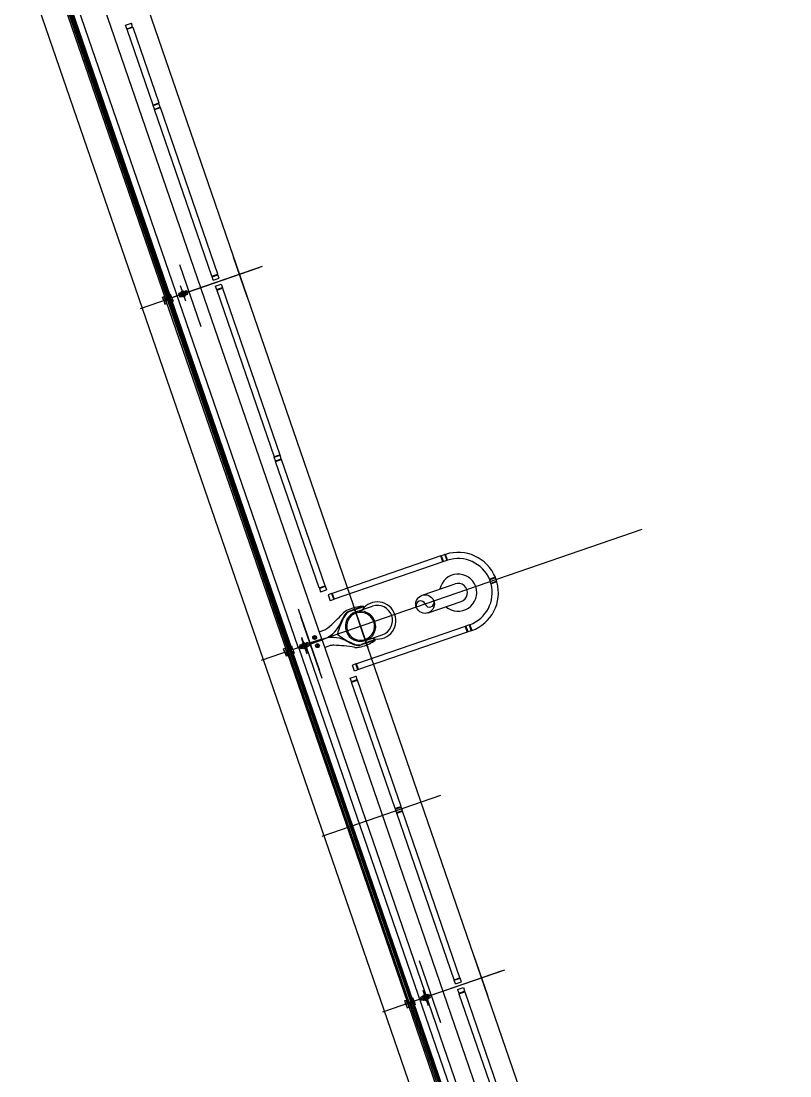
# Model space of a CAD drawing. Extents: x 809434 to 809707, y 818708 to 819364.
# Drawn here: x 809475.07 to 809481.27, y 819236.06 to 819244.57 of the extents above; entities that cross this region are included whole.
import ezdxf

# ---------------------------------------------------------------- set-up
doc = ezdxf.new("R2010")
doc.units = 0
for name, color, linetype in [('Level 2', 7, 'Continuous'), ('MAJ630__', 7, 'Continuous'), ('MAJ640__', 7, 'Continuous'), ('MAJ640__1', 7, 'Continuous'), ('MMH294_S', 7, 'Continuous')]:
    doc.layers.add(name, color=color, linetype=linetype)

msp = doc.modelspace()

# ---------------------------------------------------------------- linework, layer by layer
at = {"layer": 'Level 2'}
for p, q in [((809478.3049, 819239.9368), (809478.5713, 819240.0286)), ((809478.3537, 819239.795), (809478.6202, 819239.8867))]:
    msp.add_line(p, q, dxfattribs=at)
msp.add_circle((809478.3293, 819239.8659), 0.075, dxfattribs=at)
for centre, radius, start, end in [((809478.5957, 819239.9577), 0.075, 288.99964, 109.00049), ((809478.2938, 819239.8537), 0.0375, 19, 199), ((809478.3647, 819239.8781), 0.0375, 199, 19)]:
    msp.add_arc(centre, radius, start, end, dxfattribs=at)
at = {"layer": 'MAJ630__'}
for p, q in [((809477.4956, 819239.5841), (809475.5455, 819245.2478)), ((809475.2626, 819245.1478), (809476.2344, 819242.3254)), ((809475.3051, 819245.1624), (809476.277, 819242.34)), ((809475.0711, 819245.0897), (809478.9779, 819233.7435)), ((809476.2115, 819242.3413), (809476.2238, 819242.3455)), ((809476.2212, 819242.3129), (809476.2115, 819242.3413)), ((809476.2212, 819242.3129), (809476.2867, 819242.3355)), ((809476.2212, 819242.3129), (809476.2867, 819242.3355)), ((809476.2212, 819242.3129), (809476.231, 819242.2845)), ((809476.2311, 819242.3242), (809476.2238, 819242.3455)), ((809476.2311, 819242.3242), (809476.277, 819242.34)), ((809476.236, 819242.3101), (809476.2819, 819242.3259)), ((809476.236, 819242.3101), (809476.2433, 819242.2888)), ((809476.2393, 819242.3112), (809477.211, 819239.4891)), ((809476.2696, 819242.3613), (809476.277, 819242.3638)), ((809476.277, 819242.34), (809476.2696, 819242.3613)), ((809476.2867, 819242.3355), (809476.277, 819242.3638)), ((809476.2819, 819242.3259), (809476.2892, 819242.3046)), ((809476.2819, 819242.3258), (809477.2537, 819239.5035)), ((809476.2867, 819242.3355), (809476.2965, 819242.3071)), ((809476.2892, 819242.3046), (809476.2965, 819242.3071)), ((809476.231, 819242.2845), (809476.2433, 819242.2888)), ((809477.7695, 819239.8022), (809477.9047, 819239.8488)), ((809477.4989, 819239.5747), (809479.449, 819233.911)), ((809477.849, 819239.5715), (809477.9842, 819239.618)), ((809477.1882, 819239.5047), (809477.2005, 819239.509)), ((809477.1979, 819239.4764), (809477.1882, 819239.5047)), ((809477.1979, 819239.4764), (809477.2634, 819239.4989)), ((809477.1979, 819239.4764), (809477.2634, 819239.4989)), ((809477.2078, 819239.4877), (809477.2005, 819239.509)), ((809477.2078, 819239.4877), (809477.2537, 819239.5035)), ((809477.2127, 819239.4735), (809477.2586, 819239.4893)), ((809477.2463, 819239.5248), (809477.2537, 819239.5273)), ((809477.2537, 819239.5035), (809477.2463, 819239.5248)), ((809477.2634, 819239.4989), (809477.2537, 819239.5273)), ((809477.2586, 819239.4893), (809478.2304, 819236.6669)), ((809477.2586, 819239.4893), (809477.2659, 819239.468)), ((809477.2634, 819239.4989), (809477.2732, 819239.4705)), ((809477.1979, 819239.4764), (809477.2077, 819239.448)), ((809477.2077, 819239.448), (809477.22, 819239.4522)), ((809477.2127, 819239.4735), (809477.22, 819239.4522)), ((809477.216, 819239.4746), (809478.1878, 819236.6523)), ((809477.2659, 819239.468), (809477.2732, 819239.4705)), ((809478.2231, 819236.6882), (809478.2304, 819236.6907)), ((809478.2304, 819236.6669), (809478.2231, 819236.6882)), ((809478.2401, 819236.6624), (809478.2304, 819236.6907)), ((809478.1649, 819236.6682), (809478.1772, 819236.6724)), ((809478.1746, 819236.6398), (809478.1649, 819236.6682)), ((809478.1746, 819236.6398), (809478.2401, 819236.6624)), ((809478.1746, 819236.6398), (809478.2401, 819236.6624)), ((809478.1746, 819236.6398), (809478.1844, 819236.6114)), ((809478.1845, 819236.6511), (809478.1772, 819236.6724)), ((809478.1844, 819236.6114), (809478.1967, 819236.6157)), ((809478.1845, 819236.6511), (809478.2304, 819236.6669)), ((809478.1894, 819236.6369), (809478.2353, 819236.6527)), ((809478.1894, 819236.6369), (809478.1967, 819236.6157)), ((809478.1927, 819236.6381), (809479.1645, 819233.8157)), ((809478.2353, 819236.6527), (809479.2071, 819233.8304)), ((809478.2353, 819236.6527), (809478.2426, 819236.6315)), ((809478.2401, 819236.6624), (809478.2499, 819236.634)), ((809478.2426, 819236.6315), (809478.2499, 819236.634))]:
    msp.add_line(p, q, dxfattribs=at)
for points in [[(809477.8335, 819239.8476), (809477.8349, 819239.8436), (809477.7221, 819239.8048)], [(809477.4752, 819239.6432), (809477.5121, 819239.6559)], [(809477.9273, 819239.5751), (809477.9259, 819239.5791), (809477.8131, 819239.5403)], [(809477.5192, 819239.5156), (809477.556, 819239.5283)]]:
    msp.add_lwpolyline(points, dxfattribs=at)
for centre, radius, start, end in [((809478.5957, 819239.9577), 0.15, 229, 169), ((809477.7814, 819239.6631), 0.1724, 109.2751, 130.39607), ((809477.8445, 819239.5085), 0.3393, 91.86071, 110.70605), ((809477.9445, 819239.7334), 0.15, 19, 144.5771), ((809477.9445, 819239.7334), 0.122, 19, 109), ((809476.681, 819240.6994), 1.3402, 310.07845, 317.42579), ((809478.1688, 819239.4897), 0.5628, 149.96236, 166.36786), ((809477.6827, 819239.7792), 0.02, 130.39607, 137.42579), ((809477.7465, 819239.7338), 0.075, 109, 149.96236), ((809477.8092, 819239.6868), 0.122, 19, 199), ((809477.8092, 819239.6868), 0.112, 19, 199), ((809477.9445, 819239.7334), 0.15, 253.4229, 19), ((809477.9445, 819239.7334), 0.122, 289, 19), ((809477.4795, 819239.7505), 0.1, 289, 310.07845), ((809477.8092, 819239.6868), 0.122, 199, 19), ((809477.8092, 819239.6868), 0.112, 199, 19), ((809477.9712, 819240.0636), 0.5628, 231.63214, 248.03764), ((809477.7272, 819239.8491), 0.3393, 287.29394, 306.13928), ((809477.5886, 819239.4337), 0.1, 87.92155, 109), ((809477.5436, 819238.1943), 1.3402, 80.57421, 87.92155), ((809477.7887, 819239.6112), 0.075, 248.03764, 289), ((809477.7664, 819239.5362), 0.02, 260.57421, 267.60393), ((809477.7727, 819239.6884), 0.1724, 267.60393, 288.72489)]:
    msp.add_arc(centre, radius, start, end, dxfattribs=at)
at = {"layer": 'MAJ640__'}
for p, q in [((809475.2742, 819245.1517), (809476.246, 819242.3294)), ((809475.2855, 819245.1556), (809476.2573, 819242.3333)), ((809475.295, 819245.1589), (809476.2668, 819242.3365)), ((809475.2957, 819245.1591), (809476.2675, 819242.3368)), ((809477.3065, 819239.519), (809475.3564, 819245.1827)), ((809476.3515, 819242.3749), (809476.3954, 819242.3901)), ((809476.3912, 819242.3807), (809476.3604, 819242.3701)), ((809476.383, 819242.39), (809476.3613, 819242.3825)), ((809476.3619, 819242.3838), (809476.3613, 819242.3825)), ((809476.3613, 819242.3825), (809476.3622, 819242.3797)), ((809476.3619, 819242.3838), (809476.3817, 819242.3907)), ((809476.384, 819242.3872), (809476.3622, 819242.3797)), ((809476.3646, 819242.3805), (809476.3643, 819242.3799)), ((809476.3645, 819242.3794), (809476.3643, 819242.3799)), ((809476.3816, 819242.3864), (809476.3823, 819242.3861)), ((809476.3817, 819242.3907), (809476.383, 819242.39)), ((809476.3824, 819242.3856), (809476.3823, 819242.3861)), ((809476.383, 819242.39), (809476.384, 819242.3872)), ((809476.3989, 819242.3834), (809476.3914, 819242.3807)), ((809476.4069, 819242.3927), (809476.3965, 819242.3891)), ((809476.4167, 819242.3644), (809476.4069, 819242.3927)), ((809476.2509, 819242.3152), (809477.2227, 819239.4928)), ((809476.2622, 819242.3191), (809477.234, 819239.4967)), ((809476.2717, 819242.3223), (809477.2435, 819239.5)), ((809476.2724, 819242.3226), (809477.2442, 819239.5002)), ((809476.3512, 819242.3735), (809476.3408, 819242.3699)), ((809476.3408, 819242.3699), (809476.3505, 819242.3416)), ((809476.3609, 819242.3452), (809476.3505, 819242.3416)), ((809476.3528, 819242.3675), (809476.3604, 819242.3701)), ((809476.3969, 819242.3641), (809476.3661, 819242.3535)), ((809476.3735, 819242.3471), (809476.3952, 819242.3546)), ((809476.3735, 819242.3471), (809476.3745, 819242.3443)), ((809476.3745, 819242.3443), (809476.3962, 819242.3517)), ((809476.3757, 819242.3436), (809476.3745, 819242.3443)), ((809476.3754, 819242.3477), (809476.375, 819242.3487)), ((809476.3956, 819242.3505), (809476.3757, 819242.3436)), ((809476.3933, 819242.3539), (809476.393, 819242.3549)), ((809476.3952, 819242.3546), (809476.3962, 819242.3517)), ((809476.3956, 819242.3505), (809476.3962, 819242.3517)), ((809476.3971, 819242.3642), (809476.4046, 819242.3668)), ((809476.4063, 819242.3608), (809476.4167, 819242.3644)), ((809477.4956, 819239.5841), (809477.3869, 819239.5467)), ((809477.4989, 819239.5747), (809477.3901, 819239.5373)), ((809477.2484, 819239.4858), (809478.2202, 819236.6634)), ((809477.2491, 819239.486), (809478.2209, 819236.6637)), ((809477.3065, 819239.519), (809477.3207, 819239.5239)), ((809477.3098, 819239.5096), (809477.324, 819239.5145)), ((809477.3098, 819239.5096), (809479.2599, 819233.8459)), ((809477.3279, 819239.537), (809477.3175, 819239.5334)), ((809477.3175, 819239.5334), (809477.3207, 819239.5239)), ((809477.3272, 819239.505), (809477.324, 819239.5145)), ((809477.3376, 819239.5086), (809477.3272, 819239.505)), ((809477.3282, 819239.5384), (809477.3721, 819239.5535)), ((809477.3295, 819239.5309), (809477.3371, 819239.5335)), ((809477.3352, 819239.5144), (809477.3428, 819239.517)), ((809477.3679, 819239.5441), (809477.3371, 819239.5335)), ((809477.3597, 819239.5535), (809477.338, 819239.546)), ((809477.3386, 819239.5473), (809477.338, 819239.546)), ((809477.338, 819239.546), (809477.339, 819239.5432)), ((809477.3386, 819239.5473), (809477.3585, 819239.5541)), ((809477.3387, 819239.5077), (809477.3827, 819239.5228)), ((809477.3607, 819239.5506), (809477.339, 819239.5432)), ((809477.3413, 819239.544), (809477.341, 819239.5433)), ((809477.3412, 819239.5429), (809477.341, 819239.5433)), ((809477.3736, 819239.5276), (809477.3428, 819239.517)), ((809477.3719, 819239.518), (809477.3502, 819239.5105)), ((809477.3512, 819239.5077), (809477.3502, 819239.5105)), ((809477.3729, 819239.5152), (809477.3512, 819239.5077)), ((809477.3524, 819239.5071), (809477.3512, 819239.5077)), ((809477.3517, 819239.5121), (809477.3519, 819239.5117)), ((809477.3525, 819239.5113), (809477.3519, 819239.5117)), ((809477.3524, 819239.5071), (809477.3723, 819239.5139)), ((809477.3583, 819239.5498), (809477.359, 819239.5495)), ((809477.3585, 819239.5541), (809477.3597, 819239.5535)), ((809477.3591, 819239.549), (809477.359, 819239.5495)), ((809477.3597, 819239.5535), (809477.3607, 819239.5506)), ((809477.3757, 819239.5468), (809477.3681, 819239.5442)), ((809477.3696, 819239.5172), (809477.3699, 819239.5178)), ((809477.3697, 819239.5183), (809477.3699, 819239.5178)), ((809477.3729, 819239.5152), (809477.3719, 819239.518)), ((809477.3723, 819239.5139), (809477.3729, 819239.5152)), ((809477.3836, 819239.5562), (809477.3732, 819239.5526)), ((809477.3813, 819239.5303), (809477.3738, 819239.5276)), ((809477.3934, 819239.5278), (809477.383, 819239.5242)), ((809477.3869, 819239.5467), (809477.3836, 819239.5562)), ((809477.3901, 819239.5373), (809477.3934, 819239.5278)), ((809477.2276, 819239.4786), (809478.1994, 819236.6563)), ((809477.2389, 819239.4825), (809478.2107, 819236.6602)), ((809478.3046, 819236.7004), (809478.2942, 819236.6968)), ((809478.3039, 819236.6685), (809478.2942, 819236.6968)), ((809478.3119, 819236.6778), (809478.3195, 819236.6804)), ((809478.3446, 819236.7076), (809478.3138, 819236.697)), ((809478.3147, 819236.7094), (809478.3364, 819236.7169)), ((809478.3153, 819236.7107), (809478.3147, 819236.7094)), ((809478.3157, 819236.7066), (809478.3147, 819236.7094)), ((809478.3352, 819236.7175), (809478.3153, 819236.7107)), ((809478.3154, 819236.6711), (809478.3594, 819236.6862)), ((809478.3157, 819236.7066), (809478.3374, 819236.7141)), ((809478.3175, 819236.7073), (809478.3179, 819236.7063)), ((809478.3503, 819236.691), (809478.3195, 819236.6804)), ((809478.3486, 819236.6815), (809478.3269, 819236.674)), ((809478.3496, 819236.6786), (809478.3279, 819236.6711)), ((809478.3352, 819236.7175), (809478.3364, 819236.7169)), ((809478.3355, 819236.7134), (809478.3358, 819236.7125)), ((809478.3374, 819236.7141), (809478.3364, 819236.7169)), ((809478.3448, 819236.7076), (809478.3524, 819236.7102)), ((809478.3463, 819236.6807), (809478.3466, 819236.6813)), ((809478.3464, 819236.6818), (809478.3466, 819236.6813)), ((809478.3496, 819236.6786), (809478.3486, 819236.6815)), ((809478.349, 819236.6774), (809478.3496, 819236.6786)), ((809478.3499, 819236.716), (809478.3603, 819236.7196)), ((809478.3581, 819236.6937), (809478.3505, 819236.6911)), ((809478.3701, 819236.6912), (809478.3597, 819236.6877)), ((809478.3603, 819236.7196), (809478.3701, 819236.6912)), ((809478.2043, 819236.6421), (809479.1761, 819233.8197)), ((809478.2156, 819236.646), (809479.1875, 819233.8236)), ((809478.2251, 819236.6492), (809479.1969, 819233.8269)), ((809478.2258, 819236.6495), (809479.1976, 819233.8271)), ((809478.3144, 819236.672), (809478.3039, 819236.6685)), ((809478.3279, 819236.6711), (809478.3269, 819236.674)), ((809478.3291, 819236.6705), (809478.3279, 819236.6711)), ((809478.3285, 819236.6756), (809478.3286, 819236.6751)), ((809478.3293, 819236.6748), (809478.3286, 819236.6751)), ((809478.3291, 819236.6705), (809478.349, 819236.6774))]:
    msp.add_line(p, q, dxfattribs=at)
for points in [[(809476.406, 819242.3594), (809476.362, 819242.3442)], [(809477.8335, 819239.8476), (809477.7207, 819239.8087)], [(809477.9273, 819239.5751), (809477.8145, 819239.5363)], [(809478.3488, 819236.717), (809478.3049, 819236.7018)]]:
    msp.add_lwpolyline(points, dxfattribs=at)
for centre, radius in [((809476.3787, 819242.3671), 0.006), ((809477.4386, 819239.5962), 0.0155), ((809477.4386, 819239.5962), 0.0135), ((809477.4386, 819239.5962), 0.0042), ((809477.4614, 819239.53), 0.0155), ((809477.4614, 819239.53), 0.0135), ((809477.4614, 819239.53), 0.0042), ((809478.3321, 819236.694), 0.006)]:
    msp.add_circle(centre, radius, dxfattribs=at)
for centre, radius, start, end in [((809476.3787, 819242.3671), 0.0109, 101.1265, 116.87349), ((809476.3787, 819242.3671), 0.0095, 145.18264, 252.81736), ((809476.3787, 819242.3671), 0.0109, 281.1265, 296.87349), ((809476.3787, 819242.3671), 0.0095, 326.69488, 71.30512), ((809478.1688, 819239.4897), 0.567, 149.96236, 158.10407), ((809477.7465, 819239.7338), 0.0792, 109, 149.96236), ((809477.4349, 819239.8015), 0.2307, 285.67731, 333.23123), ((809477.6241, 819239.7086), 0.02, 326.67541, 338.10407), ((809477.5848, 819239.366), 0.2307, 64.76877, 112.32268), ((809477.5848, 819239.366), 0.2307, 105.67731, 112.32268), ((809477.4349, 819239.8015), 0.2307, 285.67731, 292.32268), ((809477.6767, 819239.5557), 0.02, 59.89592, 71.32459), ((809477.9712, 819240.0636), 0.567, 239.89592, 248.03764), ((809477.3554, 819239.5306), 0.0095, 145.18264, 199.00008), ((809477.3554, 819239.5306), 0.0095, 198.99991, 252.81736), ((809477.3554, 819239.5306), 0.006, 18.99986, 199.00013), ((809477.3554, 819239.5306), 0.006, 198.99986, 19.00013), ((809477.3554, 819239.5306), 0.0109, 101.1265, 116.87349), ((809477.3554, 819239.5306), 0.0109, 281.1265, 296.87349), ((809477.3554, 819239.5306), 0.0095, 18.99991, 71.30512), ((809477.3554, 819239.5306), 0.0095, 326.69488, 19.00008), ((809477.7887, 819239.6112), 0.0792, 248.03764, 289), ((809478.3321, 819236.694), 0.0095, 145.18264, 252.81736), ((809478.3321, 819236.694), 0.0109, 101.1265, 116.87349), ((809478.3321, 819236.694), 0.0109, 281.1265, 296.87349), ((809478.3321, 819236.694), 0.0095, 326.69488, 71.30512)]:
    msp.add_arc(centre, radius, start, end, dxfattribs=at)
for points, degree in [([(809476.3717, 819242.3737), (809476.3727, 819242.3752), (809476.3738, 819242.3769)], 2), ([(809476.3766, 819242.3779), (809476.3786, 819242.3772), (809476.3803, 819242.3766)], 2), ([(809476.3803, 819242.3766), (809476.3803, 819242.3766), (809476.3803, 819242.3766), (809476.3804, 819242.3766), (809476.3805, 819242.3766), (809476.3808, 819242.3765), (809476.381, 819242.3764), (809476.3814, 819242.3763), (809476.3816, 819242.3762), (809476.3818, 819242.3761)], 3), ([(809476.3914, 819242.3807), (809476.3913, 819242.3807), (809476.3913, 819242.3807), (809476.3912, 819242.3807)], 2), ([(809476.3914, 819242.3807), (809476.3914, 819242.3807), (809476.3914, 819242.3807), (809476.3914, 819242.3806), (809476.3915, 819242.3804), (809476.3917, 819242.3798), (809476.3919, 819242.3795), (809476.3926, 819242.3784), (809476.3931, 819242.3775), (809476.3941, 819242.3755), (809476.3946, 819242.3743), (809476.3955, 819242.372), (809476.3958, 819242.3709), (809476.3963, 819242.3686), (809476.3964, 819242.3676), (809476.3967, 819242.3661), (809476.3967, 819242.3655), (809476.3969, 819242.3648), (809476.3969, 819242.3646), (809476.397, 819242.3643), (809476.397, 819242.3642), (809476.3971, 819242.3642)], 3), ([(809476.3961, 819242.3897), (809476.3961, 819242.3897), (809476.396, 819242.3898), (809476.396, 819242.3898), (809476.3959, 819242.3899), (809476.3959, 819242.3899), (809476.3958, 819242.3899), (809476.3958, 819242.39), (809476.3958, 819242.39), (809476.3957, 819242.39), (809476.3957, 819242.39), (809476.3956, 819242.3901), (809476.3956, 819242.3901), (809476.3955, 819242.3901), (809476.3955, 819242.3901), (809476.3954, 819242.3901)], 3), ([(809476.3992, 819242.3843), (809476.3991, 819242.3846), (809476.399, 819242.385), (809476.3986, 819242.3858), (809476.3984, 819242.3862), (809476.3978, 819242.3872), (809476.3975, 819242.3877), (809476.3968, 819242.3887), (809476.3965, 819242.3892), (809476.3961, 819242.3897)], 3), ([(809476.3989, 819242.3834), (809476.3989, 819242.3834), (809476.3989, 819242.3834), (809476.399, 819242.3834), (809476.399, 819242.3834), (809476.3991, 819242.3834), (809476.3991, 819242.3835), (809476.3992, 819242.3835), (809476.3993, 819242.3836), (809476.3993, 819242.3837), (809476.3993, 819242.3838), (809476.3994, 819242.384), (809476.3993, 819242.384), (809476.3993, 819242.3841)], 3), ([(809476.3992, 819242.3843), (809476.3993, 819242.3843), (809476.3993, 819242.3843), (809476.3993, 819242.3842), (809476.3993, 819242.3842), (809476.3993, 819242.3842), (809476.3993, 819242.3841), (809476.3993, 819242.3841)], 3), ([(809476.3515, 819242.3749), (809476.3514, 819242.3749), (809476.3514, 819242.3749), (809476.3513, 819242.3748), (809476.3513, 819242.3748), (809476.3513, 819242.3747), (809476.3513, 819242.3747), (809476.3512, 819242.3746), (809476.3512, 819242.3746), (809476.3512, 819242.3745), (809476.3512, 819242.3745), (809476.3512, 819242.3744), (809476.3512, 819242.3744), (809476.3512, 819242.3743), (809476.3512, 819242.3742), (809476.3512, 819242.3742)], 3), ([(809476.3512, 819242.3742), (809476.3512, 819242.3736), (809476.3512, 819242.373), (809476.3513, 819242.3718), (809476.3513, 819242.3712), (809476.3515, 819242.3701), (809476.3516, 819242.3696), (809476.3518, 819242.3687), (809476.3519, 819242.3684), (809476.352, 819242.368)], 3), ([(809476.3521, 819242.3678), (809476.3521, 819242.3679), (809476.3521, 819242.3679), (809476.352, 819242.3679), (809476.352, 819242.3679), (809476.352, 819242.368), (809476.352, 819242.368), (809476.352, 819242.368)], 3), ([(809476.3521, 819242.3678), (809476.3521, 819242.3678), (809476.3521, 819242.3678), (809476.3521, 819242.3677), (809476.3522, 819242.3676), (809476.3523, 819242.3675), (809476.3524, 819242.3675), (809476.3525, 819242.3675), (809476.3526, 819242.3674), (809476.3527, 819242.3674), (809476.3528, 819242.3675), (809476.3528, 819242.3675), (809476.3528, 819242.3675), (809476.3528, 819242.3675)], 3), ([(809476.3585, 819242.3509), (809476.3585, 819242.3509), (809476.3585, 819242.3509), (809476.3585, 819242.3509), (809476.3584, 819242.3509), (809476.3584, 819242.3509), (809476.3583, 819242.3508), (809476.3583, 819242.3508), (809476.3582, 819242.3507), (809476.3581, 819242.3506), (809476.3581, 819242.3505), (809476.3581, 819242.3503), (809476.3581, 819242.3502), (809476.3582, 819242.3502)], 3), ([(809476.3582, 819242.35), (809476.3582, 819242.35), (809476.3582, 819242.35), (809476.3582, 819242.3501), (809476.3582, 819242.3501), (809476.3582, 819242.3501), (809476.3582, 819242.3502), (809476.3582, 819242.3502)], 3), ([(809476.3582, 819242.35), (809476.3583, 819242.3497), (809476.3585, 819242.3493), (809476.3589, 819242.3485), (809476.3591, 819242.348), (809476.3597, 819242.3471), (809476.36, 819242.3466), (809476.3606, 819242.3456), (809476.361, 819242.3451), (809476.3614, 819242.3446)], 3), ([(809476.3585, 819242.3509), (809476.3592, 819242.3512), (809476.3598, 819242.3514), (809476.3614, 819242.3519), (809476.3623, 819242.3522), (809476.3639, 819242.3528), (809476.3645, 819242.353), (809476.3654, 819242.3533), (809476.3658, 819242.3534), (809476.3661, 819242.3535)], 3), ([(809476.3585, 819242.3509), (809476.3594, 819242.3512), (809476.3603, 819242.3515), (809476.3612, 819242.3518), (809476.3624, 819242.3523), (809476.3637, 819242.3527), (809476.365, 819242.3532), (809476.3654, 819242.3533), (809476.3657, 819242.3534), (809476.3661, 819242.3535)], 3), ([(809476.3661, 819242.3535), (809476.3661, 819242.3536), (809476.3661, 819242.3536), (809476.3661, 819242.3537), (809476.366, 819242.3539), (809476.3657, 819242.3545), (809476.3655, 819242.3548), (809476.3649, 819242.3559), (809476.3644, 819242.3568), (809476.3633, 819242.3588), (809476.3628, 819242.36), (809476.362, 819242.3623), (809476.3617, 819242.3634), (809476.3612, 819242.3657), (809476.361, 819242.3667), (809476.3608, 819242.3682), (809476.3607, 819242.3688), (809476.3606, 819242.3695), (809476.3606, 819242.3697), (809476.3605, 819242.37), (809476.3604, 819242.37), (809476.3604, 819242.3701)], 3), ([(809476.3614, 819242.3446), (809476.3614, 819242.3446), (809476.3614, 819242.3445), (809476.3615, 819242.3444), (809476.3615, 819242.3444), (809476.3616, 819242.3444), (809476.3616, 819242.3443), (809476.3617, 819242.3443), (809476.3617, 819242.3443), (809476.3618, 819242.3443), (809476.3618, 819242.3442), (809476.3619, 819242.3442), (809476.3619, 819242.3442), (809476.362, 819242.3442), (809476.362, 819242.3442), (809476.362, 819242.3442)], 3), ([(809476.3708, 819242.3724), (809476.3709, 819242.3725), (809476.371, 819242.3727), (809476.3713, 819242.3731), (809476.3714, 819242.3732), (809476.3715, 819242.3735), (809476.3716, 819242.3736), (809476.3716, 819242.3736), (809476.3716, 819242.3737), (809476.3717, 819242.3737)], 3), ([(809476.3772, 819242.3576), (809476.3772, 819242.3577), (809476.3771, 819242.3577), (809476.377, 819242.3577), (809476.3769, 819242.3577), (809476.3767, 819242.3578), (809476.3765, 819242.3579), (809476.3761, 819242.358), (809476.3759, 819242.3581), (809476.3757, 819242.3581)], 3), ([(809476.3808, 819242.3564), (809476.3789, 819242.3571), (809476.3772, 819242.3576)], 2), ([(809476.3858, 819242.3606), (809476.3848, 819242.3591), (809476.3837, 819242.3574)], 2), ([(809476.3867, 819242.3619), (809476.3866, 819242.3618), (809476.3864, 819242.3616), (809476.3862, 819242.3612), (809476.3861, 819242.361), (809476.3859, 819242.3608), (809476.3859, 819242.3607), (809476.3858, 819242.3607), (809476.3858, 819242.3606), (809476.3858, 819242.3606)], 3), ([(809476.3969, 819242.3641), (809476.3969, 819242.3642), (809476.397, 819242.3642), (809476.3971, 819242.3642)], 2), ([(809476.3969, 819242.3641), (809476.3969, 819242.3642), (809476.397, 819242.3642), (809476.3971, 819242.3642)], 2), ([(809476.4054, 819242.3664), (809476.4054, 819242.3665), (809476.4054, 819242.3665), (809476.4053, 819242.3666), (809476.4053, 819242.3667), (809476.4052, 819242.3668), (809476.4051, 819242.3668), (809476.405, 819242.3668), (809476.4049, 819242.3668), (809476.4048, 819242.3668), (809476.4047, 819242.3668), (809476.4046, 819242.3668), (809476.4046, 819242.3668), (809476.4046, 819242.3668)], 3), ([(809476.4054, 819242.3664), (809476.4054, 819242.3664), (809476.4054, 819242.3664), (809476.4054, 819242.3664), (809476.4054, 819242.3663), (809476.4055, 819242.3663), (809476.4055, 819242.3663), (809476.4055, 819242.3662)], 3), ([(809476.4063, 819242.3601), (809476.4063, 819242.3607), (809476.4063, 819242.3613), (809476.4062, 819242.3625), (809476.4061, 819242.3631), (809476.406, 819242.3642), (809476.4059, 819242.3647), (809476.4057, 819242.3656), (809476.4056, 819242.3659), (809476.4055, 819242.3662)], 3), ([(809476.406, 819242.3594), (809476.406, 819242.3594), (809476.4061, 819242.3594), (809476.4061, 819242.3594), (809476.4062, 819242.3595), (809476.4062, 819242.3595), (809476.4062, 819242.3596), (809476.4062, 819242.3596), (809476.4062, 819242.3597), (809476.4063, 819242.3597), (809476.4063, 819242.3598), (809476.4063, 819242.3599), (809476.4063, 819242.3599), (809476.4063, 819242.36), (809476.4063, 819242.36), (809476.4063, 819242.3601)], 3), ([(809477.3282, 819239.5384), (809477.3281, 819239.5384), (809477.3281, 819239.5384), (809477.328, 819239.5383), (809477.328, 819239.5383), (809477.328, 819239.5382), (809477.328, 819239.5382), (809477.3279, 819239.5381), (809477.3279, 819239.5381), (809477.3279, 819239.538), (809477.3279, 819239.538), (809477.3279, 819239.5379), (809477.3279, 819239.5378), (809477.3279, 819239.5377), (809477.3279, 819239.5377), (809477.3279, 819239.5376)], 3), ([(809477.3279, 819239.5376), (809477.3279, 819239.537), (809477.3279, 819239.5364), (809477.328, 819239.5352), (809477.328, 819239.5347), (809477.3282, 819239.5336), (809477.3283, 819239.533), (809477.3285, 819239.5322), (809477.3286, 819239.5318), (809477.3287, 819239.5315)], 3), ([(809477.3288, 819239.5313), (809477.3288, 819239.5313), (809477.3288, 819239.5313), (809477.3287, 819239.5314), (809477.3287, 819239.5314), (809477.3287, 819239.5314), (809477.3287, 819239.5315), (809477.3287, 819239.5315)], 3), ([(809477.3288, 819239.5313), (809477.3288, 819239.5313), (809477.3288, 819239.5312), (809477.3288, 819239.5311), (809477.3289, 819239.5311), (809477.329, 819239.531), (809477.3291, 819239.5309), (809477.3292, 819239.5309), (809477.3293, 819239.5309), (809477.3294, 819239.5309), (809477.3295, 819239.5309), (809477.3295, 819239.5309), (809477.3295, 819239.5309), (809477.3295, 819239.5309)], 3), ([(809477.3349, 819239.5136), (809477.3348, 819239.5136), (809477.3348, 819239.5137), (809477.3348, 819239.5138), (809477.3348, 819239.5139), (809477.3349, 819239.514), (809477.3349, 819239.5141), (809477.335, 819239.5142), (809477.335, 819239.5142), (809477.3351, 819239.5143), (809477.3352, 819239.5144), (809477.3352, 819239.5144), (809477.3352, 819239.5144), (809477.3352, 819239.5144)], 3), ([(809477.3349, 819239.5136), (809477.3349, 819239.5136), (809477.3349, 819239.5136), (809477.3349, 819239.5135), (809477.3349, 819239.5135), (809477.3349, 819239.5135), (809477.3349, 819239.5134), (809477.3349, 819239.5134)], 3), ([(809477.3381, 819239.5081), (809477.3377, 819239.5085), (809477.3373, 819239.509), (809477.3367, 819239.51), (809477.3364, 819239.5105), (809477.3358, 819239.5115), (809477.3356, 819239.512), (809477.3352, 819239.5128), (809477.3351, 819239.5131), (809477.3349, 819239.5134)], 3), ([(809477.339, 819239.5249), (809477.3387, 819239.5259), (809477.3384, 819239.527), (809477.3379, 819239.5291), (809477.3377, 819239.5302), (809477.3375, 819239.5317), (809477.3374, 819239.5322), (809477.3373, 819239.5329), (809477.3373, 819239.5332), (809477.3372, 819239.5334), (809477.3371, 819239.5335), (809477.3371, 819239.5335)], 3), ([(809477.3387, 819239.5077), (809477.3387, 819239.5076), (809477.3387, 819239.5076), (809477.3386, 819239.5077), (809477.3386, 819239.5077), (809477.3385, 819239.5077), (809477.3385, 819239.5077), (809477.3384, 819239.5077), (809477.3384, 819239.5078), (809477.3383, 819239.5078), (809477.3383, 819239.5078), (809477.3382, 819239.5079), (809477.3382, 819239.5079), (809477.3381, 819239.508), (809477.3381, 819239.508), (809477.3381, 819239.5081)], 3), ([(809477.339, 819239.5249), (809477.3394, 819239.5239), (809477.3398, 819239.5229), (809477.3407, 819239.5209), (809477.3412, 819239.52), (809477.342, 819239.5187), (809477.3423, 819239.5182), (809477.3426, 819239.5176), (809477.3427, 819239.5174), (809477.3428, 819239.5171), (809477.3428, 819239.517), (809477.3428, 819239.517)], 3), ([(809477.3475, 819239.5358), (809477.3476, 819239.536), (809477.3477, 819239.5362), (809477.348, 819239.5365), (809477.3481, 819239.5367), (809477.3482, 819239.5369), (809477.3483, 819239.537), (809477.3483, 819239.5371), (809477.3483, 819239.5371), (809477.3484, 819239.5371)], 3), ([(809477.3484, 819239.5371), (809477.3494, 819239.5386), (809477.3505, 819239.5404)], 2), ([(809477.3524, 819239.5216), (809477.3526, 819239.5215), (809477.3528, 819239.5215), (809477.3532, 819239.5213), (809477.3534, 819239.5213), (809477.3537, 819239.5212), (809477.3537, 819239.5211), (809477.3538, 819239.5211), (809477.3539, 819239.5211), (809477.3539, 819239.5211)], 3), ([(809477.3533, 819239.5413), (809477.3553, 819239.5407), (809477.357, 819239.5401)], 2), ([(809477.3539, 819239.5211), (809477.3556, 819239.5205), (809477.3576, 819239.5198)], 2), ([(809477.357, 819239.5401), (809477.357, 819239.5401), (809477.357, 819239.5401), (809477.3571, 819239.54), (809477.3572, 819239.54), (809477.3575, 819239.5399), (809477.3577, 819239.5399), (809477.3581, 819239.5397), (809477.3583, 819239.5397), (809477.3585, 819239.5396)], 3), ([(809477.3604, 819239.5208), (809477.3615, 819239.5225), (809477.3625, 819239.5241)], 2), ([(809477.3625, 819239.5241), (809477.3625, 819239.5241), (809477.3625, 819239.5241), (809477.3626, 819239.5242), (809477.3627, 819239.5243), (809477.3628, 819239.5245), (809477.3629, 819239.5247), (809477.3632, 819239.525), (809477.3633, 819239.5252), (809477.3634, 819239.5254)], 3), ([(809477.3681, 819239.5442), (809477.368, 819239.5442), (809477.368, 819239.5442), (809477.3679, 819239.5441)], 2), ([(809477.3681, 819239.5442), (809477.3681, 819239.5442), (809477.3681, 819239.5442), (809477.3681, 819239.544), (809477.3682, 819239.5438), (809477.3684, 819239.5433), (809477.3686, 819239.5429), (809477.3693, 819239.5418), (809477.3698, 819239.541), (809477.3708, 819239.5389), (809477.3713, 819239.5378), (809477.3718, 819239.5365), (809477.3718, 819239.5364), (809477.3719, 819239.5362)], 3), ([(809477.3738, 819239.5276), (809477.3738, 819239.5277), (809477.3737, 819239.5277), (809477.3737, 819239.5278), (809477.3736, 819239.528), (809477.3735, 819239.5286), (809477.3734, 819239.529), (809477.3733, 819239.5302), (809477.3731, 819239.5313), (809477.3727, 819239.5335), (809477.3724, 819239.5347), (809477.372, 819239.536), (809477.3719, 819239.5361), (809477.3719, 819239.5362)], 3), ([(809477.3728, 819239.5531), (809477.3728, 819239.5532), (809477.3727, 819239.5532), (809477.3727, 819239.5533), (809477.3726, 819239.5533), (809477.3726, 819239.5534), (809477.3725, 819239.5534), (809477.3725, 819239.5534), (809477.3725, 819239.5534), (809477.3724, 819239.5535), (809477.3724, 819239.5535), (809477.3723, 819239.5535), (809477.3723, 819239.5535), (809477.3722, 819239.5535), (809477.3722, 819239.5535), (809477.3721, 819239.5535)], 3), ([(809477.376, 819239.5478), (809477.3758, 819239.5481), (809477.3757, 819239.5484), (809477.3753, 819239.5492), (809477.3751, 819239.5497), (809477.3745, 819239.5507), (809477.3742, 819239.5512), (809477.3736, 819239.5522), (809477.3732, 819239.5526), (809477.3728, 819239.5531)], 3), ([(809477.3738, 819239.5276), (809477.3737, 819239.5276), (809477.3737, 819239.5276), (809477.3736, 819239.5276)], 2), ([(809477.3757, 819239.5468), (809477.3757, 819239.5468), (809477.3757, 819239.5468), (809477.3757, 819239.5468), (809477.3757, 819239.5468), (809477.3758, 819239.5469), (809477.3758, 819239.5469), (809477.3759, 819239.547), (809477.376, 819239.547), (809477.376, 819239.5472), (809477.3761, 819239.5473), (809477.3761, 819239.5474), (809477.3761, 819239.5475), (809477.376, 819239.5476)], 3), ([(809477.376, 819239.5478), (809477.376, 819239.5477), (809477.376, 819239.5477), (809477.376, 819239.5477), (809477.376, 819239.5476), (809477.376, 819239.5476), (809477.376, 819239.5476), (809477.376, 819239.5476)], 3), ([(809477.3813, 819239.5303), (809477.3813, 819239.5303), (809477.3813, 819239.5303), (809477.3814, 819239.5303), (809477.3814, 819239.5303), (809477.3815, 819239.5303), (809477.3816, 819239.5303), (809477.3817, 819239.5303), (809477.3817, 819239.5303), (809477.3819, 819239.5302), (809477.3819, 819239.5301), (809477.382, 819239.53), (809477.3821, 819239.53), (809477.3821, 819239.5299)], 3), ([(809477.3822, 819239.5297), (809477.3822, 819239.5297), (809477.3822, 819239.5297), (809477.3821, 819239.5298), (809477.3821, 819239.5298), (809477.3821, 819239.5299), (809477.3821, 819239.5299), (809477.3821, 819239.5299)], 3), ([(809477.3822, 819239.5297), (809477.3823, 819239.5294), (809477.3824, 819239.529), (809477.3826, 819239.5282), (809477.3827, 819239.5276), (809477.3828, 819239.5265), (809477.3829, 819239.5259), (809477.383, 819239.5247), (809477.383, 819239.5241), (809477.383, 819239.5235)], 3), ([(809477.383, 819239.5235), (809477.383, 819239.5235), (809477.383, 819239.5234), (809477.383, 819239.5233), (809477.383, 819239.5233), (809477.383, 819239.5232), (809477.383, 819239.5231), (809477.3829, 819239.5231), (809477.3829, 819239.5231), (809477.3829, 819239.523), (809477.3829, 819239.523), (809477.3828, 819239.5229), (809477.3828, 819239.5229), (809477.3828, 819239.5228), (809477.3827, 819239.5228), (809477.3827, 819239.5228)], 3), ([(809478.3046, 819236.7011), (809478.3046, 819236.7012), (809478.3046, 819236.7012), (809478.3046, 819236.7013), (809478.3046, 819236.7014), (809478.3046, 819236.7014), (809478.3046, 819236.7015), (809478.3047, 819236.7015), (809478.3047, 819236.7016), (809478.3047, 819236.7016), (809478.3047, 819236.7017), (809478.3047, 819236.7017), (809478.3048, 819236.7018), (809478.3048, 819236.7018), (809478.3048, 819236.7018), (809478.3049, 819236.7018)], 3), ([(809478.3054, 819236.6949), (809478.3053, 819236.6953), (809478.3052, 819236.6956), (809478.305, 819236.6965), (809478.3049, 819236.697), (809478.3048, 819236.6981), (809478.3047, 819236.6987), (809478.3046, 819236.6999), (809478.3046, 819236.7005), (809478.3046, 819236.7011)], 3), ([(809478.3054, 819236.6949), (809478.3054, 819236.6949), (809478.3054, 819236.6949), (809478.3054, 819236.6948), (809478.3054, 819236.6948), (809478.3055, 819236.6948), (809478.3055, 819236.6948), (809478.3055, 819236.6947)], 3), ([(809478.3062, 819236.6944), (809478.3062, 819236.6944), (809478.3062, 819236.6944), (809478.3062, 819236.6944), (809478.3062, 819236.6943), (809478.3061, 819236.6943), (809478.306, 819236.6943), (809478.3059, 819236.6943), (809478.3058, 819236.6944), (809478.3057, 819236.6944), (809478.3056, 819236.6945), (809478.3055, 819236.6946), (809478.3055, 819236.6947), (809478.3055, 819236.6947)], 3), ([(809478.3062, 819236.6944), (809478.3069, 819236.6946), (809478.3075, 819236.6948), (809478.3091, 819236.6954), (809478.3101, 819236.6957), (809478.3116, 819236.6962), (809478.3122, 819236.6964), (809478.3132, 819236.6968), (809478.3135, 819236.6969), (809478.3138, 819236.697)], 3), ([(809478.3062, 819236.6944), (809478.3071, 819236.6947), (809478.308, 819236.695), (809478.3089, 819236.6953), (809478.3101, 819236.6957), (809478.3114, 819236.6961), (809478.3127, 819236.6966), (809478.3131, 819236.6967), (809478.3134, 819236.6969), (809478.3138, 819236.697)], 3), ([(809478.3116, 819236.6771), (809478.3116, 819236.6771), (809478.3115, 819236.6771), (809478.3115, 819236.6772), (809478.3115, 819236.6773), (809478.3116, 819236.6775), (809478.3116, 819236.6775), (809478.3117, 819236.6776), (809478.3117, 819236.6777), (809478.3118, 819236.6778), (809478.3119, 819236.6778), (809478.3119, 819236.6778), (809478.3119, 819236.6778), (809478.3119, 819236.6778)], 3), ([(809478.3138, 819236.697), (809478.3138, 819236.697), (809478.3138, 819236.697), (809478.3139, 819236.6968), (809478.314, 819236.6966), (809478.3141, 819236.696), (809478.3141, 819236.6956), (809478.3143, 819236.6944), (809478.3145, 819236.6934), (809478.3149, 819236.6911), (809478.3152, 819236.6899), (809478.316, 819236.6876), (809478.3164, 819236.6865), (809478.3174, 819236.6844), (809478.3179, 819236.6835), (809478.3187, 819236.6822), (809478.319, 819236.6817), (809478.3193, 819236.681), (809478.3194, 819236.6808), (809478.3195, 819236.6806), (809478.3195, 819236.6805), (809478.3195, 819236.6804)], 3), ([(809478.3251, 819236.7006), (809478.3251, 819236.7005), (809478.325, 819236.7005), (809478.325, 819236.7004), (809478.3249, 819236.7004), (809478.3248, 819236.7001), (809478.3247, 819236.7), (809478.3244, 819236.6996), (809478.3243, 819236.6994), (809478.3242, 819236.6993)], 3), ([(809478.3272, 819236.7038), (809478.3261, 819236.7021), (809478.3251, 819236.7006)], 2), ([(809478.3291, 819236.685), (809478.3293, 819236.685), (809478.3295, 819236.6849), (809478.3299, 819236.6848), (809478.3301, 819236.6847), (809478.3304, 819236.6846), (809478.3304, 819236.6846), (809478.3305, 819236.6845), (809478.3306, 819236.6845), (809478.3306, 819236.6845)], 3), ([(809478.3337, 819236.7035), (809478.332, 819236.7041), (809478.33, 819236.7048)], 2), ([(809478.3306, 819236.6845), (809478.3323, 819236.684), (809478.3343, 819236.6833)], 2), ([(809478.3352, 819236.703), (809478.335, 819236.7031), (809478.3348, 819236.7032), (809478.3344, 819236.7033), (809478.3342, 819236.7034), (809478.3339, 819236.7035), (809478.3338, 819236.7035), (809478.3338, 819236.7035), (809478.3337, 819236.7035), (809478.3337, 819236.7035)], 3), ([(809478.3371, 819236.6843), (809478.3382, 819236.686), (809478.3392, 819236.6875)], 2), ([(809478.3392, 819236.6875), (809478.3392, 819236.6875), (809478.3393, 819236.6875), (809478.3393, 819236.6876), (809478.3394, 819236.6877), (809478.3395, 819236.6879), (809478.3396, 819236.6881), (809478.3399, 819236.6885), (809478.34, 819236.6887), (809478.3401, 819236.6888)], 3), ([(809478.3446, 819236.7076), (809478.3447, 819236.7076), (809478.3447, 819236.7076), (809478.3448, 819236.7076)], 2), ([(809478.3446, 819236.7076), (809478.3447, 819236.7076), (809478.3447, 819236.7076), (809478.3448, 819236.7076)], 2), ([(809478.3505, 819236.6911), (809478.3505, 819236.6911), (809478.3504, 819236.6911), (809478.3504, 819236.6913), (809478.3503, 819236.6915), (809478.3502, 819236.692), (809478.3501, 819236.6924), (809478.35, 819236.6937), (809478.3498, 819236.6947), (809478.3494, 819236.697), (809478.3491, 819236.6982), (809478.3483, 819236.7005), (809478.3479, 819236.7016), (809478.3469, 819236.7037), (809478.3464, 819236.7046), (809478.3456, 819236.7059), (809478.3453, 819236.7064), (809478.345, 819236.707), (809478.3449, 819236.7073), (809478.3448, 819236.7075), (809478.3448, 819236.7076), (809478.3448, 819236.7076)], 3), ([(809478.3488, 819236.717), (809478.3489, 819236.717), (809478.3489, 819236.717), (809478.349, 819236.717), (809478.349, 819236.717), (809478.3491, 819236.7169), (809478.3491, 819236.7169), (809478.3492, 819236.7169), (809478.3492, 819236.7169), (809478.3493, 819236.7168), (809478.3493, 819236.7168), (809478.3494, 819236.7167), (809478.3494, 819236.7167), (809478.3495, 819236.7166), (809478.3495, 819236.7166), (809478.3495, 819236.7166)], 3), ([(809478.3495, 819236.7166), (809478.3499, 819236.7161), (809478.3503, 819236.7156), (809478.3509, 819236.7146), (809478.3512, 819236.7141), (809478.3518, 819236.7131), (809478.352, 819236.7126), (809478.3524, 819236.7118), (809478.3525, 819236.7115), (809478.3527, 819236.7112)], 3), ([(809478.3505, 819236.6911), (809478.3504, 819236.6911), (809478.3504, 819236.6911), (809478.3503, 819236.691)], 2), ([(809478.3527, 819236.711), (809478.3527, 819236.711), (809478.3527, 819236.711), (809478.3528, 819236.7108), (809478.3528, 819236.7108), (809478.3527, 819236.7106), (809478.3527, 819236.7105), (809478.3526, 819236.7104), (809478.3526, 819236.7104), (809478.3525, 819236.7103), (809478.3524, 819236.7103), (809478.3524, 819236.7102), (809478.3524, 819236.7102), (809478.3524, 819236.7102)], 3), ([(809478.3527, 819236.711), (809478.3527, 819236.711), (809478.3527, 819236.711), (809478.3527, 819236.7111), (809478.3527, 819236.7111), (809478.3527, 819236.7112), (809478.3527, 819236.7112), (809478.3527, 819236.7112)], 3), ([(809478.3581, 819236.6937), (809478.3581, 819236.6937), (809478.3581, 819236.6937), (809478.3581, 819236.6937), (809478.3581, 819236.6937), (809478.3582, 819236.6937), (809478.3583, 819236.6937), (809478.3584, 819236.6937), (809478.3584, 819236.6937), (809478.3586, 819236.6936), (809478.3587, 819236.6936), (809478.3588, 819236.6935), (809478.3588, 819236.6934), (809478.3588, 819236.6933)], 3), ([(809478.3589, 819236.6931), (809478.3589, 819236.6932), (809478.3589, 819236.6932), (809478.3588, 819236.6932), (809478.3588, 819236.6933), (809478.3588, 819236.6933), (809478.3588, 819236.6933), (809478.3588, 819236.6933)], 3), ([(809478.3589, 819236.6931), (809478.359, 819236.6928), (809478.3591, 819236.6925), (809478.3593, 819236.6916), (809478.3594, 819236.6911), (809478.3595, 819236.6899), (809478.3596, 819236.6894), (809478.3597, 819236.6882), (809478.3597, 819236.6876), (809478.3597, 819236.687)], 3), ([(809478.3597, 819236.687), (809478.3597, 819236.6869), (809478.3597, 819236.6869), (809478.3597, 819236.6867), (809478.3597, 819236.6867), (809478.3597, 819236.6866), (809478.3597, 819236.6866), (809478.3596, 819236.6865), (809478.3596, 819236.6865), (809478.3596, 819236.6864), (809478.3596, 819236.6864), (809478.3596, 819236.6863), (809478.3595, 819236.6863), (809478.3595, 819236.6863), (809478.3595, 819236.6862), (809478.3594, 819236.6862)], 3), ([(809478.3116, 819236.6771), (809478.3116, 819236.677), (809478.3116, 819236.677), (809478.3116, 819236.677), (809478.3116, 819236.677), (809478.3116, 819236.6769), (809478.3116, 819236.6769), (809478.3116, 819236.6769)], 3), ([(809478.3148, 819236.6715), (809478.3144, 819236.672), (809478.314, 819236.6725), (809478.3134, 819236.6735), (809478.3131, 819236.6739), (809478.3125, 819236.6749), (809478.3123, 819236.6754), (809478.3119, 819236.6762), (809478.3118, 819236.6765), (809478.3116, 819236.6769)], 3), ([(809478.3154, 819236.6711), (809478.3154, 819236.6711), (809478.3154, 819236.6711), (809478.3153, 819236.6711), (809478.3153, 819236.6711), (809478.3152, 819236.6711), (809478.3152, 819236.6712), (809478.3151, 819236.6712), (809478.3151, 819236.6712), (809478.315, 819236.6713), (809478.315, 819236.6713), (809478.3149, 819236.6713), (809478.3149, 819236.6714), (809478.3148, 819236.6714), (809478.3148, 819236.6715), (809478.3148, 819236.6715)], 3)]:
    msp.add_open_spline(points, degree=degree, dxfattribs=at)
at = {"layer": 'MAJ640__1'}
for p, q in [((809475.8558, 819245.36), (809477.8092, 819239.6868)), ((809476.8946, 819242.3431), (809476.7846, 819242.6627)), ((809476.9895, 819242.5775), (809476.0313, 819242.2475)), ((809476.5229, 819242.1021), (809476.3512, 819242.6007)), ((809476.3551, 819242.4358), (809476.3979, 819242.3115)), ((809476.2344, 819242.3254), (809476.2393, 819242.3112)), ((809480.0781, 819240.4681), (809477.008, 819239.411)), ((809480.0781, 819240.4681), (809477.008, 819239.411)), ((809480.0781, 819240.4681), (809477.008, 819239.411)), ((809480.0781, 819240.4681), (809477.008, 819239.411)), ((809477.3058, 819239.8282), (809477.4775, 819239.3296)), ((809477.7497, 819239.8598), (809477.8671, 819239.5189)), ((809477.8688, 819239.5139), (809477.7514, 819239.8548)), ((809477.4996, 819239.2655), (809477.3279, 819239.7641)), ((809479.7627, 819234.0137), (809477.8092, 819239.6868)), ((809477.3318, 819239.5993), (809477.3746, 819239.475)), ((809477.3791, 819239.4619), (809477.3363, 819239.5862)), ((809477.2111, 819239.4888), (809477.216, 819239.4746)), ((809477.216, 819239.4746), (809477.2111, 819239.4888)), ((809477.3665, 819239.5291), (809481.2717, 819228.1876)), ((809478.4546, 819238.3226), (809477.4964, 819237.9927)), ((809478.7238, 819237.0306), (809478.8339, 819236.711)), ((809478.2825, 819236.9917), (809478.4542, 819236.4931)), ((809478.943, 819236.9044), (809477.9847, 819236.5744)), ((809478.3558, 819236.6254), (809478.313, 819236.7496)), ((809478.1927, 819236.6381), (809478.1878, 819236.6523))]:
    msp.add_line(p, q, dxfattribs=at)
for points in [[(809477.0167, 819242.5868), (809476.2591, 819242.3259)], [(809478.9702, 819236.9137), (809478.2125, 819236.6528)]]:
    msp.add_lwpolyline(points, dxfattribs=at)
for centre in [(809476.2369, 819242.3183), (809477.2136, 819239.4817), (809477.2136, 819239.4817), (809478.1903, 819236.6452)]:
    msp.add_circle(centre, 0.003, dxfattribs=at)
at = {"layer": 'MMH294_S'}
for p, q in [((809475.913, 819244.5336), (809475.9603, 819244.5498)), ((809475.9228, 819244.5052), (809475.913, 819244.5336)), ((809475.9228, 819244.5052), (809475.9701, 819244.5215)), ((809475.9244, 819244.5005), (809475.9717, 819244.5167)), ((809475.9263, 819244.5011), (809475.9247, 819244.5058)), ((809475.9701, 819244.5215), (809475.9603, 819244.5498)), ((809475.9698, 819244.5161), (809475.9682, 819244.5208)), ((809475.9717, 819244.5167), (809476.1817, 819243.9069)), ((809475.9244, 819244.5005), (809476.1344, 819243.8906)), ((809476.1344, 819243.8906), (809476.1541, 819243.8974)), ((809476.136, 819243.8859), (809476.1833, 819243.9022)), ((809476.1458, 819243.8575), (809476.136, 819243.8859)), ((809476.1379, 819243.8865), (809476.1363, 819243.8913)), ((809476.1458, 819243.8575), (809476.1931, 819243.8738)), ((809476.1474, 819243.8528), (809476.1947, 819243.8691)), ((809476.6097, 819242.5101), (809476.1474, 819243.8528)), ((809476.1493, 819243.8534), (809476.1477, 819243.8582)), ((809476.1541, 819243.8974), (809476.1817, 819243.9069)), ((809476.1814, 819243.9015), (809476.1798, 819243.9062)), ((809476.1931, 819243.8738), (809476.1833, 819243.9022)), ((809476.1928, 819243.8684), (809476.1912, 819243.8731)), ((809476.657, 819242.5264), (809476.1947, 819243.8691)), ((809476.6097, 819242.5101), (809476.657, 819242.5264)), ((809476.6114, 819242.5054), (809476.6587, 819242.5217)), ((809476.6211, 819242.4771), (809476.6114, 819242.5054)), ((809476.6133, 819242.5061), (809476.6116, 819242.5108)), ((809476.6211, 819242.4771), (809476.6684, 819242.4933)), ((809476.6568, 819242.521), (809476.6551, 819242.5258)), ((809476.6684, 819242.4933), (809476.6587, 819242.5217)), ((809476.6374, 819242.4298), (809476.6847, 819242.4461)), ((809476.6374, 819242.4298), (809476.6472, 819242.4014)), ((809476.6472, 819242.4014), (809476.6945, 819242.4177)), ((809476.6488, 819242.3967), (809476.6961, 819242.413)), ((809476.6488, 819242.3967), (809477.1111, 819241.054)), ((809476.6491, 819242.4021), (809476.6507, 819242.3973)), ((809476.6847, 819242.4461), (809476.6945, 819242.4177)), ((809476.6926, 819242.417), (809476.6942, 819242.4123)), ((809476.6961, 819242.413), (809477.1584, 819241.0703)), ((809477.1111, 819241.054), (809477.1308, 819241.0608)), ((809477.1128, 819241.0493), (809477.16, 819241.0656)), ((809477.1225, 819241.021), (809477.1128, 819241.0493)), ((809477.1146, 819241.05), (809477.113, 819241.0547)), ((809477.1225, 819241.021), (809477.1698, 819241.0372)), ((809477.1241, 819241.0162), (809477.1714, 819241.0325)), ((809477.4749, 819239.9974), (809477.1241, 819241.0162)), ((809477.126, 819241.0169), (809477.1244, 819241.0216)), ((809477.1308, 819241.0608), (809477.1584, 819241.0703)), ((809477.1581, 819241.0649), (809477.1565, 819241.0697)), ((809477.1698, 819241.0372), (809477.16, 819241.0656)), ((809477.1695, 819241.0319), (809477.1679, 819241.0366)), ((809477.5222, 819240.0137), (809477.1714, 819241.0325)), ((809478.4568, 819240.2536), (809477.5805, 819239.9518)), ((809478.4731, 819240.2063), (809478.4568, 819240.2536)), ((809478.4622, 819240.2533), (809478.4575, 819240.2517)), ((809478.4899, 819240.265), (809478.4616, 819240.2552)), ((809478.4778, 819240.2079), (809478.4616, 819240.2552)), ((809478.5062, 819240.2177), (809478.4899, 819240.265)), ((809478.511, 819240.2193), (809478.4947, 819240.2665)), ((809478.4731, 819240.2063), (809477.5968, 819239.9046)), ((809478.4772, 819240.2098), (809478.4725, 819240.2082)), ((809478.5062, 819240.2177), (809478.4778, 819240.2079)), ((809478.8959, 819240.0822), (809478.8486, 819240.0659)), ((809477.4749, 819239.9974), (809477.5222, 819240.0137)), ((809477.4766, 819239.9927), (809477.5238, 819240.009)), ((809477.4768, 819239.9981), (809477.4785, 819239.9934)), ((809477.5203, 819240.0131), (809477.522, 819240.0083)), ((809477.5238, 819240.009), (809477.5336, 819239.9806)), ((809478.8978, 819240.0775), (809478.8505, 819240.0612)), ((809478.9076, 819240.0492), (809478.8603, 819240.0329)), ((809478.909, 819240.0444), (809478.8616, 819240.028)), ((809477.4766, 819239.9927), (809477.4863, 819239.9643)), ((809477.4863, 819239.9643), (809477.5336, 819239.9806)), ((809477.5758, 819239.9502), (809477.5475, 819239.9404)), ((809477.5475, 819239.9404), (809477.5637, 819239.8932)), ((809477.5758, 819239.9502), (809477.5921, 819239.9029)), ((809477.5812, 819239.9499), (809477.5765, 819239.9483)), ((809477.5805, 819239.9518), (809477.5968, 819239.9046)), ((809477.5921, 819239.9029), (809477.5637, 819239.8932)), ((809477.5962, 819239.9064), (809477.5914, 819239.9048)), ((809478.6522, 819239.6862), (809477.7759, 819239.3845)), ((809478.6522, 819239.6862), (809478.6685, 819239.639)), ((809478.6576, 819239.686), (809478.6528, 819239.6844)), ((809478.6853, 819239.6976), (809478.6569, 819239.6879)), ((809478.6569, 819239.6879), (809478.6732, 819239.6406)), ((809478.6853, 819239.6976), (809478.7016, 819239.6504)), ((809478.69, 819239.6993), (809478.7063, 819239.652)), ((809478.6685, 819239.639), (809477.7922, 819239.3372)), ((809478.6725, 819239.6425), (809478.6678, 819239.6409)), ((809478.7016, 819239.6504), (809478.6732, 819239.6406)), ((809477.7712, 819239.3829), (809477.7428, 819239.3731)), ((809477.7591, 819239.3258), (809477.7428, 819239.3731)), ((809477.7874, 819239.3356), (809477.7591, 819239.3258)), ((809477.7874, 819239.3356), (809477.7712, 819239.3829)), ((809477.7765, 819239.3826), (809477.7718, 819239.381)), ((809477.7922, 819239.3372), (809477.7759, 819239.3845)), ((809477.7915, 819239.3391), (809477.7868, 819239.3375)), ((809477.7256, 819239.2694), (809477.7729, 819239.2856)), ((809477.7354, 819239.241), (809477.7256, 819239.2694)), ((809477.7354, 819239.241), (809477.7827, 819239.2573)), ((809477.737, 819239.2363), (809477.7843, 819239.2526)), ((809478.0878, 819238.2175), (809477.737, 819239.2363)), ((809477.7389, 819239.2369), (809477.7373, 819239.2417)), ((809477.7827, 819239.2573), (809477.7729, 819239.2856)), ((809477.7824, 819239.2519), (809477.7808, 819239.2566)), ((809478.1351, 819238.2338), (809477.7843, 819239.2526)), ((809478.0878, 819238.2175), (809478.1075, 819238.2243)), ((809478.0895, 819238.2128), (809478.1367, 819238.229)), ((809478.0992, 819238.1844), (809478.0895, 819238.2128)), ((809478.0913, 819238.2134), (809478.0897, 819238.2181)), ((809478.1075, 819238.2243), (809478.1351, 819238.2338)), ((809478.1348, 819238.2284), (809478.1332, 819238.2331)), ((809478.1465, 819238.2007), (809478.1367, 819238.229)), ((809478.0992, 819238.1844), (809478.1465, 819238.2007)), ((809478.1009, 819238.1797), (809478.1481, 819238.1959)), ((809478.5632, 819236.837), (809478.1009, 819238.1797)), ((809478.1027, 819238.1803), (809478.1011, 819238.185)), ((809478.1462, 819238.1953), (809478.1446, 819238.2)), ((809478.6104, 819236.8533), (809478.1481, 819238.1959)), ((809478.5632, 819236.837), (809478.6104, 819236.8533)), ((809478.5648, 819236.8323), (809478.6121, 819236.8486)), ((809478.6102, 819236.8479), (809478.6085, 819236.8527)), ((809478.6218, 819236.8202), (809478.6121, 819236.8486)), ((809478.5746, 819236.8039), (809478.5648, 819236.8323)), ((809478.5667, 819236.833), (809478.565, 819236.8377)), ((809478.5746, 819236.8039), (809478.6218, 819236.8202)), ((809478.5908, 819236.7567), (809478.6381, 819236.7729)), ((809478.6381, 819236.7729), (809478.6479, 819236.7446)), ((809478.5908, 819236.7567), (809478.6006, 819236.7283)), ((809478.6006, 819236.7283), (809478.6479, 819236.7446)), ((809478.6022, 819236.7236), (809478.6495, 819236.7399)), ((809478.6022, 819236.7236), (809479.0645, 819235.3809)), ((809478.6025, 819236.729), (809478.6041, 819236.7242)), ((809478.646, 819236.7439), (809478.6476, 819236.7392)), ((809478.6495, 819236.7399), (809479.1118, 819235.3972))]:
    msp.add_line(p, q, dxfattribs=at)
for radius, start, end in [(0.323, 108.11303, 109.00032), (0.325, 22.52811, 108.11849), (0.277, 107.96572, 109.00032), (0.275, 23.17064, 107.9582), (0.323, 21.66174, 22.54999), (0.275, 290.0418, 14.82936), (0.325, 289.88151, 15.47188), (0.277, 22.10417, 23.14047), (0.275, 19, 22.12677), (0.275, 15.87323, 19), (0.277, 14.85953, 15.89583), (0.325, 19, 21.64535), (0.325, 16.35465, 19), (0.323, 15.45001, 16.33825), (0.277, 288.99968, 290.03427), (0.323, 288.99968, 289.88697)]:
    msp.add_arc((809478.5957, 819239.9577), radius, start, end, dxfattribs=at)

doc.saveas('drawing.dxf')
